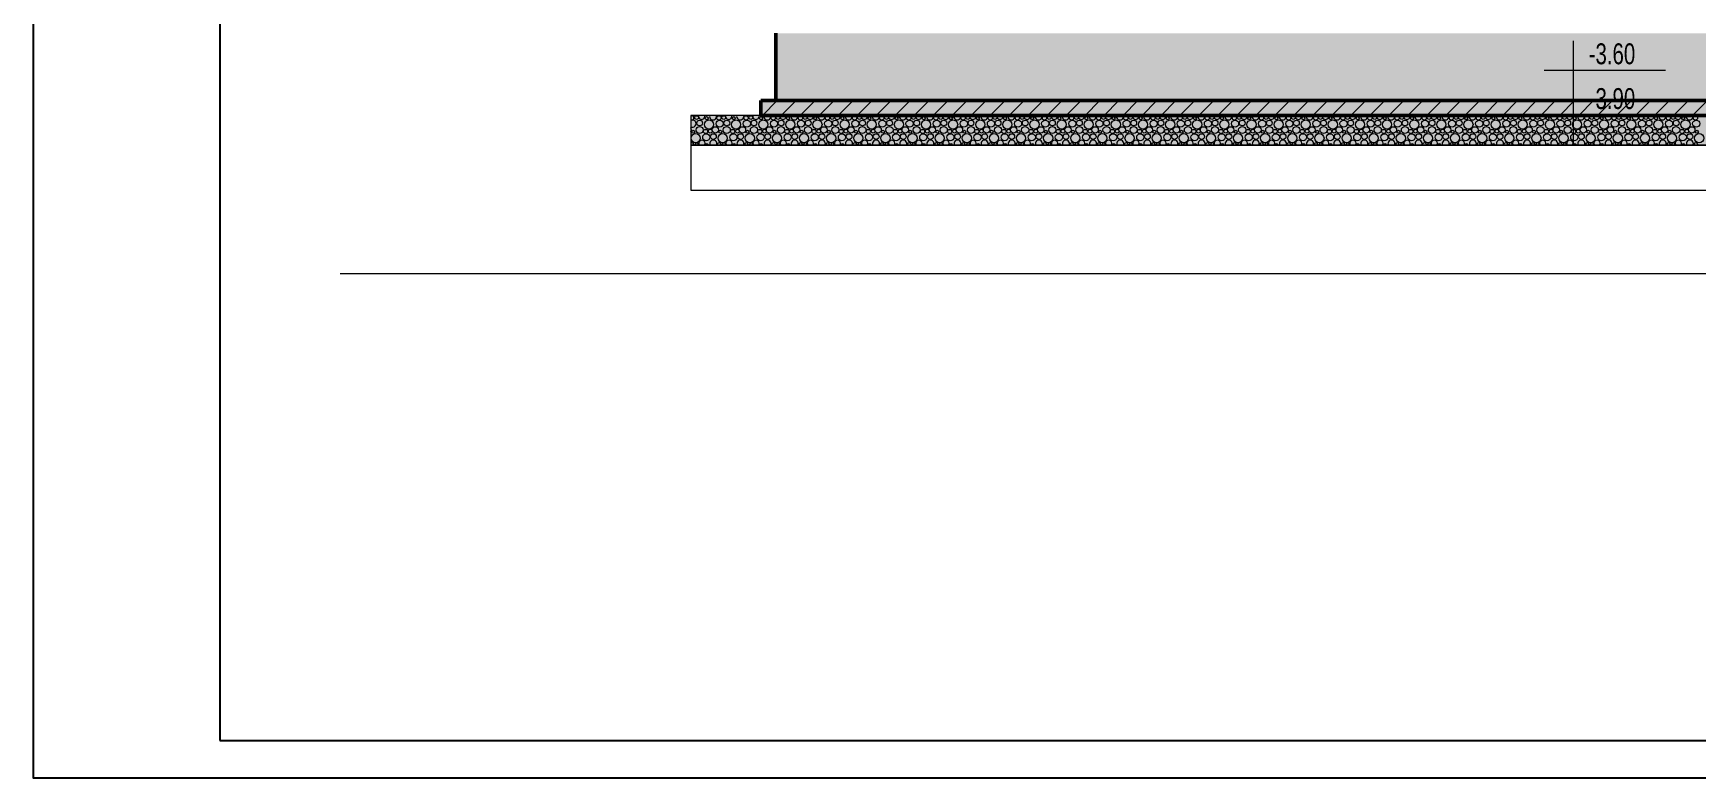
# Model space of a CAD drawing. Extents: x 1230 to 178568, y -18317 to 36108.
# Drawn here: x 133053 to 144205, y -18317 to -13330 of the extents above; entities that cross this region are included whole.
import ezdxf

# ---------------------------------------------------------------- set-up
doc = ezdxf.new("R2010")
doc.units = 0
doc.header["$LTSCALE"] = 5
doc.header["$MEASUREMENT"] = 0
for name, color, linetype in [('4 _ - Фрагмент - Чертежи.2D Elements', 7, 'Continuous'), ('A-Furniture', 7, 'Continuous'), ('Structural - Bearing', 7, 'Continuous')]:
    doc.layers.add(name, color=color, linetype=linetype)
doc.styles.add('ROM', font='ROMANS.SHX', dxfattribs={"width": 0.7})

# ---------------------------------------------------------------- blocks, each defined once
blk = doc.blocks.new('*X2')
at = {"layer": 'A-Furniture', "color": 253, "linetype": 'Continuous', "lineweight": 15, "ltscale": 0.01}
for centre, radius in [((8866, 14539), 25.1), ((8907, 14467), 38.4), ((9032, 14446), 61.2), ((9000, 14531), 20.7), ((9175, 14458), 47.7), ((9165, 14535), 28.6), ((9229, 14539), 25.1), ((9271, 14467), 38.4), ((9395, 14446), 61.2), ((9364, 14531), 20.7), ((9539, 14458), 47.7), ((9529, 14535), 28.6), ((9593, 14539), 25.1), ((9635, 14467), 38.4), ((9759, 14446), 61.2), ((9728, 14531), 20.7), ((9903, 14458), 47.7), ((9893, 14535), 28.6), ((9957, 14539), 25.1), ((9999, 14467), 38.4), ((10123, 14446), 61.2), ((10091, 14531), 20.7), ((10266, 14458), 47.7), ((10257, 14535), 28.6), ((10320, 14539), 25.1), ((10362, 14467), 38.4), ((10486, 14446), 61.2), ((10455, 14531), 20.7), ((10630, 14458), 47.7), ((10620, 14535), 28.6), ((10684, 14539), 25.1), ((10726, 14467), 38.4), ((10850, 14446), 61.2), ((10819, 14531), 20.7), ((10994, 14458), 47.7), ((10984, 14535), 28.6), ((11048, 14539), 25.1), ((11090, 14467), 38.4), ((11214, 14446), 61.2), ((11183, 14531), 20.7), ((11357, 14458), 47.7), ((11348, 14535), 28.6), ((11412, 14539), 25.1), ((11453, 14467), 38.4), ((11578, 14446), 61.2), ((11546, 14531), 20.7), ((11721, 14458), 47.7), ((11711, 14535), 28.6), ((11775, 14539), 25.1), ((11817, 14467), 38.4), ((11941, 14446), 61.2), ((11910, 14531), 20.7), ((12085, 14458), 47.7), ((12075, 14535), 28.6), ((12139, 14539), 25.1), ((12181, 14467), 38.4), ((12305, 14446), 61.2), ((12274, 14531), 20.7), ((12449, 14458), 47.7), ((12439, 14535), 28.6), ((12503, 14539), 25.1), ((12545, 14467), 38.4), ((12669, 14446), 61.2), ((12637, 14531), 20.7), ((12812, 14458), 47.7), ((12803, 14535), 28.6), ((12866, 14539), 25.1), ((12908, 14467), 38.4), ((13032, 14446), 61.2), ((13001, 14531), 20.7), ((13176, 14458), 47.7), ((13166, 14535), 28.6), ((13230, 14539), 25.1), ((13272, 14467), 38.4), ((13396, 14446), 61.2), ((13365, 14531), 20.7), ((13540, 14458), 47.7), ((13530, 14535), 28.6), ((13594, 14539), 25.1), ((13636, 14467), 38.4), ((13760, 14446), 61.2), ((13729, 14531), 20.7), ((13903, 14458), 47.7), ((13894, 14535), 28.6), ((13958, 14539), 25.1), ((13999, 14467), 38.4), ((14123, 14446), 61.2), ((14092, 14531), 20.7), ((14267, 14458), 47.7), ((14257, 14535), 28.6), ((14321, 14539), 25.1), ((14363, 14467), 38.4), ((14487, 14446), 61.2), ((14456, 14531), 20.7), ((14631, 14458), 47.7), ((14621, 14535), 28.6), ((14685, 14539), 25.1), ((14727, 14467), 38.4), ((14851, 14446), 61.2), ((14820, 14531), 20.7), ((14994, 14458), 47.7), ((14985, 14535), 28.6), ((15049, 14539), 25.1), ((15091, 14467), 38.4), ((15215, 14446), 61.2), ((15183, 14531), 20.7), ((15358, 14458), 47.7), ((15349, 14535), 28.6), ((15412, 14539), 25.1), ((15454, 14467), 38.4), ((15578, 14446), 61.2), ((15547, 14531), 20.7), ((15722, 14458), 47.7), ((15712, 14535), 28.6), ((15776, 14539), 25.1), ((15818, 14467), 38.4), ((15942, 14446), 61.2), ((15911, 14531), 20.7), ((16086, 14458), 47.7), ((16076, 14535), 28.6), ((16140, 14539), 25.1), ((16182, 14467), 38.4), ((16306, 14446), 61.2), ((16275, 14531), 20.7), ((16449, 14458), 47.7), ((16440, 14535), 28.6), ((16503, 14539), 25.1), ((16545, 14467), 38.4), ((16669, 14446), 61.2), ((16638, 14531), 20.7), ((16813, 14458), 47.7), ((16803, 14535), 28.6), ((16867, 14539), 25.1), ((16909, 14467), 38.4), ((17033, 14446), 61.2), ((17002, 14531), 20.7), ((17177, 14458), 47.7), ((17167, 14535), 28.6), ((17231, 14539), 25.1), ((17273, 14467), 38.4), ((17397, 14446), 61.2), ((17366, 14531), 20.7), ((17540, 14458), 47.7), ((17531, 14535), 28.6), ((17595, 14539), 25.1), ((17636, 14467), 38.4), ((17761, 14446), 61.2), ((17729, 14531), 20.7), ((17904, 14458), 47.7), ((17894, 14535), 28.6), ((17958, 14539), 25.1), ((18000, 14467), 38.4), ((18124, 14446), 61.2), ((18093, 14531), 20.7), ((18268, 14458), 47.7), ((18258, 14535), 28.6), ((18322, 14539), 25.1), ((18364, 14467), 38.4), ((18488, 14446), 61.2), ((18457, 14531), 20.7), ((18632, 14458), 47.7), ((18622, 14535), 28.6), ((18686, 14539), 25.1), ((18728, 14467), 38.4), ((18852, 14446), 61.2), ((18820, 14531), 20.7), ((18995, 14458), 47.7), ((18986, 14535), 28.6), ((19049, 14539), 25.1), ((19091, 14467), 38.4), ((19215, 14446), 61.2), ((19184, 14531), 20.7), ((19359, 14458), 47.7), ((19349, 14535), 28.6), ((19413, 14539), 25.1), ((19455, 14467), 38.4), ((19579, 14446), 61.2), ((19548, 14531), 20.7), ((19723, 14458), 47.7), ((19713, 14535), 28.6), ((19777, 14539), 25.1), ((19819, 14467), 38.4), ((19943, 14446), 61.2), ((19912, 14531), 20.7), ((20086, 14458), 47.7), ((20077, 14535), 28.6), ((20141, 14539), 25.1), ((20182, 14467), 38.4), ((20307, 14446), 61.2), ((20275, 14531), 20.7), ((20450, 14458), 47.7), ((20440, 14535), 28.6), ((20504, 14539), 25.1), ((20546, 14467), 38.4), ((20670, 14446), 61.2), ((20639, 14531), 20.7), ((20814, 14458), 47.7), ((20804, 14535), 28.6), ((20868, 14539), 25.1), ((20910, 14467), 38.4), ((21034, 14446), 61.2), ((21003, 14531), 20.7), ((21178, 14458), 47.7), ((21168, 14535), 28.6), ((21232, 14539), 25.1), ((21274, 14467), 38.4), ((21398, 14446), 61.2), ((21366, 14531), 20.7), ((21541, 14458), 47.7), ((21532, 14535), 28.6), ((21595, 14539), 25.1), ((21637, 14467), 38.4), ((21761, 14446), 61.2), ((21730, 14531), 20.7), ((21905, 14458), 47.7), ((21895, 14535), 28.6), ((21959, 14539), 25.1), ((22001, 14467), 38.4), ((22125, 14446), 61.2), ((22094, 14531), 20.7), ((22269, 14458), 47.7), ((22259, 14535), 28.6), ((8852, 14264), 61.2), ((8820, 14349), 20.7), ((8906, 14373), 47.3), ((8995, 14276), 47.7), ((8985, 14353), 28.6), ((9049, 14357), 25.1), ((9091, 14285), 38.4), ((9117, 14375), 42.6), ((9215, 14264), 61.2), ((9184, 14349), 20.7), ((9270, 14373), 47.3), ((9359, 14276), 47.7), ((9349, 14353), 28.6), ((9413, 14357), 25.1), ((9455, 14285), 38.4), ((9480, 14375), 42.6), ((9579, 14264), 61.2), ((9548, 14349), 20.7), ((9634, 14373), 47.3), ((9723, 14276), 47.7), ((9713, 14353), 28.6), ((9777, 14357), 25.1), ((9819, 14285), 38.4), ((9844, 14375), 42.6), ((9943, 14264), 61.2), ((9911, 14349), 20.7), ((9998, 14373), 47.3), ((10086, 14276), 47.7), ((10077, 14353), 28.6), ((10140, 14357), 25.1), ((10182, 14285), 38.4), ((10208, 14375), 42.6), ((10306, 14264), 61.2), ((10275, 14349), 20.7), ((10361, 14373), 47.3), ((10450, 14276), 47.7), ((10440, 14353), 28.6), ((10504, 14357), 25.1), ((10546, 14285), 38.4), ((10572, 14375), 42.6), ((10670, 14264), 61.2), ((10639, 14349), 20.7), ((10725, 14373), 47.3), ((10814, 14276), 47.7), ((10804, 14353), 28.6), ((10868, 14357), 25.1), ((10910, 14285), 38.4), ((10935, 14375), 42.6), ((11034, 14264), 61.2), ((11003, 14349), 20.7), ((11089, 14373), 47.3), ((11177, 14276), 47.7), ((11168, 14353), 28.6), ((11232, 14357), 25.1), ((11273, 14285), 38.4), ((11299, 14375), 42.6), ((11398, 14264), 61.2), ((11366, 14349), 20.7), ((11452, 14373), 47.3), ((11541, 14276), 47.7), ((11531, 14353), 28.6), ((11595, 14357), 25.1), ((11637, 14285), 38.4), ((11663, 14375), 42.6), ((11761, 14264), 61.2), ((11730, 14349), 20.7), ((11816, 14373), 47.3), ((11905, 14276), 47.7), ((11895, 14353), 28.6), ((11959, 14357), 25.1), ((12001, 14285), 38.4), ((12026, 14375), 42.6), ((12125, 14264), 61.2), ((12094, 14349), 20.7), ((12180, 14373), 47.3), ((12269, 14276), 47.7), ((12259, 14353), 28.6), ((12323, 14357), 25.1), ((12365, 14285), 38.4), ((12390, 14375), 42.6), ((12489, 14264), 61.2), ((12457, 14349), 20.7), ((12544, 14373), 47.3), ((12632, 14276), 47.7), ((12623, 14353), 28.6), ((12686, 14357), 25.1), ((12728, 14285), 38.4), ((12754, 14375), 42.6), ((12852, 14264), 61.2), ((12821, 14349), 20.7), ((12907, 14373), 47.3), ((12996, 14276), 47.7), ((12986, 14353), 28.6), ((13050, 14357), 25.1), ((13092, 14285), 38.4), ((13117, 14375), 42.6), ((13216, 14264), 61.2), ((13185, 14349), 20.7), ((13271, 14373), 47.3), ((13360, 14276), 47.7), ((13350, 14353), 28.6), ((13414, 14357), 25.1), ((13456, 14285), 38.4), ((13481, 14375), 42.6), ((13580, 14264), 61.2), ((13549, 14349), 20.7), ((13635, 14373), 47.3), ((13723, 14276), 47.7), ((13714, 14353), 28.6), ((13778, 14357), 25.1), ((13819, 14285), 38.4), ((13845, 14375), 42.6), ((13943, 14264), 61.2), ((13912, 14349), 20.7), ((13998, 14373), 47.3), ((14087, 14276), 47.7), ((14077, 14353), 28.6), ((14141, 14357), 25.1), ((14183, 14285), 38.4), ((14209, 14375), 42.6), ((14307, 14264), 61.2), ((14276, 14349), 20.7), ((14362, 14373), 47.3), ((14451, 14276), 47.7), ((14441, 14353), 28.6), ((14505, 14357), 25.1), ((14547, 14285), 38.4), ((14572, 14375), 42.6), ((14671, 14264), 61.2), ((14640, 14349), 20.7), ((14726, 14373), 47.3), ((14814, 14276), 47.7), ((14805, 14353), 28.6), ((14869, 14357), 25.1), ((14911, 14285), 38.4), ((14936, 14375), 42.6), ((15035, 14264), 61.2), ((15003, 14349), 20.7), ((15089, 14373), 47.3), ((15178, 14276), 47.7), ((15169, 14353), 28.6), ((15232, 14357), 25.1), ((15274, 14285), 38.4), ((15300, 14375), 42.6), ((15398, 14264), 61.2), ((15367, 14349), 20.7), ((15453, 14373), 47.3), ((15542, 14276), 47.7), ((15532, 14353), 28.6), ((15596, 14357), 25.1), ((15638, 14285), 38.4), ((15663, 14375), 42.6), ((15762, 14264), 61.2), ((15731, 14349), 20.7), ((15817, 14373), 47.3), ((15906, 14276), 47.7), ((15896, 14353), 28.6), ((15960, 14357), 25.1), ((16002, 14285), 38.4), ((16027, 14375), 42.6), ((16126, 14264), 61.2), ((16095, 14349), 20.7), ((16181, 14373), 47.3), ((16269, 14276), 47.7), ((16260, 14353), 28.6), ((16323, 14357), 25.1), ((16365, 14285), 38.4), ((16391, 14375), 42.6), ((16489, 14264), 61.2), ((16458, 14349), 20.7), ((16544, 14373), 47.3), ((16633, 14276), 47.7), ((16623, 14353), 28.6), ((16687, 14357), 25.1), ((16729, 14285), 38.4), ((16755, 14375), 42.6), ((16853, 14264), 61.2), ((16822, 14349), 20.7), ((16908, 14373), 47.3), ((16997, 14276), 47.7), ((16987, 14353), 28.6), ((17051, 14357), 25.1), ((17093, 14285), 38.4), ((17118, 14375), 42.6), ((17217, 14264), 61.2), ((17186, 14349), 20.7), ((17272, 14373), 47.3), ((17360, 14276), 47.7), ((17351, 14353), 28.6), ((17415, 14357), 25.1), ((17456, 14285), 38.4), ((17482, 14375), 42.6), ((17581, 14264), 61.2), ((17549, 14349), 20.7), ((17635, 14373), 47.3), ((17724, 14276), 47.7), ((17714, 14353), 28.6), ((17778, 14357), 25.1), ((17820, 14285), 38.4), ((17846, 14375), 42.6), ((17944, 14264), 61.2), ((17913, 14349), 20.7), ((17999, 14373), 47.3), ((18088, 14276), 47.7), ((18078, 14353), 28.6), ((18142, 14357), 25.1), ((18184, 14285), 38.4), ((18209, 14375), 42.6), ((18308, 14264), 61.2), ((18277, 14349), 20.7), ((18363, 14373), 47.3), ((18452, 14276), 47.7), ((18442, 14353), 28.6), ((18506, 14357), 25.1), ((18548, 14285), 38.4), ((18573, 14375), 42.6), ((18672, 14264), 61.2), ((18640, 14349), 20.7), ((18727, 14373), 47.3), ((18815, 14276), 47.7), ((18806, 14353), 28.6), ((18869, 14357), 25.1), ((18911, 14285), 38.4), ((18937, 14375), 42.6), ((19035, 14264), 61.2), ((19004, 14349), 20.7), ((19090, 14373), 47.3), ((19179, 14276), 47.7), ((19169, 14353), 28.6), ((19233, 14357), 25.1), ((19275, 14285), 38.4), ((19301, 14375), 42.6), ((19399, 14264), 61.2), ((19368, 14349), 20.7), ((19454, 14373), 47.3), ((19543, 14276), 47.7), ((19533, 14353), 28.6), ((19597, 14357), 25.1), ((19639, 14285), 38.4), ((19664, 14375), 42.6), ((19763, 14264), 61.2), ((19732, 14349), 20.7), ((19818, 14373), 47.3), ((19906, 14276), 47.7), ((19897, 14353), 28.6), ((19961, 14357), 25.1), ((20002, 14285), 38.4), ((20028, 14375), 42.6), ((20127, 14264), 61.2), ((20095, 14349), 20.7), ((20181, 14373), 47.3), ((20270, 14276), 47.7), ((20260, 14353), 28.6), ((20324, 14357), 25.1), ((20366, 14285), 38.4), ((20392, 14375), 42.6), ((20490, 14264), 61.2), ((20459, 14349), 20.7), ((20545, 14373), 47.3), ((20634, 14276), 47.7), ((20624, 14353), 28.6), ((20688, 14357), 25.1), ((20730, 14285), 38.4), ((20755, 14375), 42.6), ((20854, 14264), 61.2), ((20823, 14349), 20.7), ((20909, 14373), 47.3), ((20998, 14276), 47.7), ((20988, 14353), 28.6), ((21052, 14357), 25.1), ((21094, 14285), 38.4), ((21119, 14375), 42.6), ((21218, 14264), 61.2), ((21186, 14349), 20.7), ((21273, 14373), 47.3), ((21361, 14276), 47.7), ((21352, 14353), 28.6), ((21415, 14357), 25.1), ((21457, 14285), 38.4), ((21483, 14375), 42.6), ((21581, 14264), 61.2), ((21550, 14349), 20.7), ((21636, 14373), 47.3), ((21725, 14276), 47.7), ((21715, 14353), 28.6), ((21779, 14357), 25.1), ((21821, 14285), 38.4), ((21846, 14375), 42.6), ((21945, 14264), 61.2), ((21914, 14349), 20.7), ((22000, 14373), 47.3), ((22089, 14276), 47.7), ((22079, 14353), 28.6), ((22143, 14357), 25.1), ((22185, 14285), 38.4), ((22210, 14375), 42.6), ((22309, 14264), 61.2), ((22278, 14349), 20.7)]:
    blk.add_circle(centre, radius, dxfattribs=at)
for centre, radius, start, end in [((8802, 14535), 28.6, 236.4487, 123.5513), ((8811, 14458), 47.7, 237.7414, 122.2586), ((8848, 14628), 61.2, 254.3338, 285.6662), ((8933, 14557), 42.6, 163.6472, 16.3528), ((9086, 14555), 47.3, 162.599, 17.401), ((9212, 14628), 61.2, 254.3338, 285.6662), ((9297, 14557), 42.6, 163.6472, 16.3528), ((9450, 14555), 47.3, 162.599, 17.401), ((9575, 14628), 61.2, 254.3338, 285.6662), ((9660, 14557), 42.6, 163.6472, 16.3528), ((9814, 14555), 47.3, 162.599, 17.401), ((9939, 14628), 61.2, 254.3338, 285.6662), ((10024, 14557), 42.6, 163.6472, 16.3528), ((10178, 14555), 47.3, 162.599, 17.401), ((10303, 14628), 61.2, 254.3338, 285.6662), ((10388, 14557), 42.6, 163.6472, 16.3528), ((10541, 14555), 47.3, 162.599, 17.401), ((10666, 14628), 61.2, 254.3338, 285.6662), ((10752, 14557), 42.6, 163.6472, 16.3528), ((10905, 14555), 47.3, 162.599, 17.401), ((11030, 14628), 61.2, 254.3338, 285.6662), ((11115, 14557), 42.6, 163.6472, 16.3528), ((11269, 14555), 47.3, 162.599, 17.401), ((11394, 14628), 61.2, 254.3338, 285.6662), ((11479, 14557), 42.6, 163.6472, 16.3528), ((11632, 14555), 47.3, 162.599, 17.401), ((11758, 14628), 61.2, 254.3338, 285.6662), ((11843, 14557), 42.6, 163.6472, 16.3528), ((11996, 14555), 47.3, 162.599, 17.401), ((12121, 14628), 61.2, 254.3338, 285.6662), ((12206, 14557), 42.6, 163.6472, 16.3528), ((12360, 14555), 47.3, 162.599, 17.401), ((12485, 14628), 61.2, 254.3338, 285.6662), ((12570, 14557), 42.6, 163.6472, 16.3528), ((12724, 14555), 47.3, 162.599, 17.401), ((12849, 14628), 61.2, 254.3338, 285.6662), ((12934, 14557), 42.6, 163.6472, 16.3528), ((13087, 14555), 47.3, 162.599, 17.401), ((13212, 14628), 61.2, 254.3338, 285.6662), ((13297, 14557), 42.6, 163.6472, 16.3528), ((13451, 14555), 47.3, 162.599, 17.401), ((13576, 14628), 61.2, 254.3338, 285.6662), ((13661, 14557), 42.6, 163.6472, 16.3528), ((13815, 14555), 47.3, 162.599, 17.401), ((13940, 14628), 61.2, 254.3338, 285.6662), ((14025, 14557), 42.6, 163.6472, 16.3528), ((14178, 14555), 47.3, 162.599, 17.401), ((14303, 14628), 61.2, 254.3338, 285.6662), ((14389, 14557), 42.6, 163.6472, 16.3528), ((14542, 14555), 47.3, 162.599, 17.401), ((14667, 14628), 61.2, 254.3338, 285.6662), ((14752, 14557), 42.6, 163.6472, 16.3528), ((14906, 14555), 47.3, 162.599, 17.401), ((15031, 14628), 61.2, 254.3338, 285.6662), ((15116, 14557), 42.6, 163.6472, 16.3528), ((15269, 14555), 47.3, 162.599, 17.401), ((15395, 14628), 61.2, 254.3338, 285.6662), ((15480, 14557), 42.6, 163.6472, 16.3528), ((15633, 14555), 47.3, 162.599, 17.401), ((15758, 14628), 61.2, 254.3338, 285.6662), ((15843, 14557), 42.6, 163.6472, 16.3528), ((15997, 14555), 47.3, 162.599, 17.401), ((16122, 14628), 61.2, 254.3338, 285.6662), ((16207, 14557), 42.6, 163.6472, 16.3528), ((16361, 14555), 47.3, 162.599, 17.401), ((16486, 14628), 61.2, 254.3338, 285.6662), ((16571, 14557), 42.6, 163.6472, 16.3528), ((16724, 14555), 47.3, 162.599, 17.401), ((16849, 14628), 61.2, 254.3338, 285.6662), ((16935, 14557), 42.6, 163.6472, 16.3528), ((17088, 14555), 47.3, 162.599, 17.401), ((17213, 14628), 61.2, 254.3338, 285.6662), ((17298, 14557), 42.6, 163.6472, 16.3528), ((17452, 14555), 47.3, 162.599, 17.401), ((17577, 14628), 61.2, 254.3338, 285.6662), ((17662, 14557), 42.6, 163.6472, 16.3528), ((17815, 14555), 47.3, 162.599, 17.401), ((17941, 14628), 61.2, 254.3338, 285.6662), ((18026, 14557), 42.6, 163.6472, 16.3528), ((18179, 14555), 47.3, 162.599, 17.401), ((18304, 14628), 61.2, 254.3338, 285.6662), ((18389, 14557), 42.6, 163.6472, 16.3528), ((18543, 14555), 47.3, 162.599, 17.401), ((18668, 14628), 61.2, 254.3338, 285.6662), ((18753, 14557), 42.6, 163.6472, 16.3528), ((18907, 14555), 47.3, 162.599, 17.401), ((19032, 14628), 61.2, 254.3338, 285.6662), ((19117, 14557), 42.6, 163.6472, 16.3528), ((19270, 14555), 47.3, 162.599, 17.401), ((19395, 14628), 61.2, 254.3338, 285.6662), ((19481, 14557), 42.6, 163.6472, 16.3528), ((19634, 14555), 47.3, 162.599, 17.401), ((19759, 14628), 61.2, 254.3338, 285.6662), ((19844, 14557), 42.6, 163.6472, 16.3528), ((19998, 14555), 47.3, 162.599, 17.401), ((20123, 14628), 61.2, 254.3338, 285.6662), ((20208, 14557), 42.6, 163.6472, 16.3528), ((20361, 14555), 47.3, 162.599, 17.401), ((20487, 14628), 61.2, 254.3338, 285.6662), ((20572, 14557), 42.6, 163.6472, 16.3528), ((20725, 14555), 47.3, 162.599, 17.401), ((20850, 14628), 61.2, 254.3338, 285.6662), ((20935, 14557), 42.6, 163.6472, 16.3528), ((21089, 14555), 47.3, 162.599, 17.401), ((21214, 14628), 61.2, 254.3338, 285.6662), ((21299, 14557), 42.6, 163.6472, 16.3528), ((21453, 14555), 47.3, 162.599, 17.401), ((21578, 14628), 61.2, 254.3338, 285.6662), ((21663, 14557), 42.6, 163.6472, 16.3528), ((21816, 14555), 47.3, 162.599, 17.401), ((21941, 14628), 61.2, 254.3338, 285.6662), ((22026, 14557), 42.6, 163.6472, 16.3528), ((22180, 14555), 47.3, 162.599, 17.401), ((8753, 14375), 42.6, 320.8511, 39.1489), ((8805, 14171), 28.6, 354.4772, 133.0294), ((8869, 14175), 25.1, 345.4542, 194.5458), ((8937, 14193), 42.6, 325.6213, 214.3787), ((9004, 14167), 20.7, 3.8659, 176.1341), ((9090, 14191), 47.3, 332.4801, 207.5199), ((9169, 14171), 28.6, 354.4772, 185.5228), ((9233, 14175), 25.1, 345.4542, 194.5458), ((9300, 14193), 42.6, 325.6213, 214.3787), ((9368, 14167), 20.7, 3.8659, 176.1341), ((9454, 14191), 47.3, 332.4801, 207.5199), ((9533, 14171), 28.6, 354.4772, 185.5228), ((9597, 14175), 25.1, 345.4542, 194.5458), ((9664, 14193), 42.6, 325.6213, 214.3787), ((9731, 14167), 20.7, 3.8659, 176.1341), ((9818, 14191), 47.3, 332.4801, 207.5199), ((9897, 14171), 28.6, 354.4772, 185.5228), ((9960, 14175), 25.1, 345.4542, 194.5458), ((10028, 14193), 42.6, 325.6213, 214.3787), ((10095, 14167), 20.7, 3.8659, 176.1341), ((10181, 14191), 47.3, 332.4801, 207.5199), ((10260, 14171), 28.6, 354.4772, 185.5228), ((10324, 14175), 25.1, 345.4542, 194.5458), ((10392, 14193), 42.6, 325.6213, 214.3787), ((10459, 14167), 20.7, 3.8659, 176.1341), ((10545, 14191), 47.3, 332.4801, 207.5199), ((10624, 14171), 28.6, 354.4772, 185.5228), ((10688, 14175), 25.1, 345.4542, 194.5458), ((10755, 14193), 42.6, 325.6213, 214.3787), ((10823, 14167), 20.7, 3.8659, 176.1341), ((10909, 14191), 47.3, 332.4801, 207.5199), ((10988, 14171), 28.6, 354.4772, 185.5228), ((11052, 14175), 25.1, 345.4542, 194.5458), ((11119, 14193), 42.6, 325.6213, 214.3787), ((11186, 14167), 20.7, 3.8659, 176.1341), ((11272, 14191), 47.3, 332.4801, 207.5199), ((11351, 14171), 28.6, 354.4772, 185.5228), ((11415, 14175), 25.1, 345.4542, 194.5458), ((11483, 14193), 42.6, 325.6213, 214.3787), ((11550, 14167), 20.7, 3.8659, 176.1341), ((11636, 14191), 47.3, 332.4801, 207.5199), ((11715, 14171), 28.6, 354.4772, 185.5228), ((11779, 14175), 25.1, 345.4542, 194.5458), ((11846, 14193), 42.6, 325.6213, 214.3787), ((11914, 14167), 20.7, 3.8659, 176.1341), ((12000, 14191), 47.3, 332.4801, 207.5199), ((12079, 14171), 28.6, 354.4772, 185.5228), ((12143, 14175), 25.1, 345.4542, 194.5458), ((12210, 14193), 42.6, 325.6213, 214.3787), ((12277, 14167), 20.7, 3.8659, 176.1341), ((12364, 14191), 47.3, 332.4801, 207.5199), ((12443, 14171), 28.6, 354.4772, 185.5228), ((12506, 14175), 25.1, 345.4542, 194.5458), ((12574, 14193), 42.6, 325.6213, 214.3787), ((12641, 14167), 20.7, 3.8659, 176.1341), ((12727, 14191), 47.3, 332.4801, 207.5199), ((12806, 14171), 28.6, 354.4772, 185.5228), ((12870, 14175), 25.1, 345.4542, 194.5458), ((12937, 14193), 42.6, 325.6213, 214.3787), ((13005, 14167), 20.7, 3.8659, 176.1341), ((13091, 14191), 47.3, 332.4801, 207.5199), ((13170, 14171), 28.6, 354.4772, 185.5228), ((13234, 14175), 25.1, 345.4542, 194.5458), ((13301, 14193), 42.6, 325.6213, 214.3787), ((13369, 14167), 20.7, 3.8659, 176.1341), ((13455, 14191), 47.3, 332.4801, 207.5199), ((13534, 14171), 28.6, 354.4772, 185.5228), ((13598, 14175), 25.1, 345.4542, 194.5458), ((13665, 14193), 42.6, 325.6213, 214.3787), ((13732, 14167), 20.7, 3.8659, 176.1341), ((13818, 14191), 47.3, 332.4801, 207.5199), ((13897, 14171), 28.6, 354.4772, 185.5228), ((13961, 14175), 25.1, 345.4542, 194.5458), ((14029, 14193), 42.6, 325.6213, 214.3787), ((14096, 14167), 20.7, 3.8659, 176.1341), ((14182, 14191), 47.3, 332.4801, 207.5199), ((14261, 14171), 28.6, 354.4772, 185.5228), ((14325, 14175), 25.1, 345.4542, 194.5458), ((14392, 14193), 42.6, 325.6213, 214.3787), ((14460, 14167), 20.7, 3.8659, 176.1341), ((14546, 14191), 47.3, 332.4801, 207.5199), ((14625, 14171), 28.6, 354.4772, 185.5228), ((14689, 14175), 25.1, 345.4542, 194.5458), ((14756, 14193), 42.6, 325.6213, 214.3787), ((14823, 14167), 20.7, 3.8659, 176.1341), ((14909, 14191), 47.3, 332.4801, 207.5199), ((14989, 14171), 28.6, 354.4772, 185.5228), ((15052, 14175), 25.1, 345.4542, 194.5458), ((15120, 14193), 42.6, 325.6213, 214.3787), ((15187, 14167), 20.7, 3.8659, 176.1341), ((15273, 14191), 47.3, 332.4801, 207.5199), ((15352, 14171), 28.6, 354.4772, 185.5228), ((15416, 14175), 25.1, 345.4542, 194.5458), ((15483, 14193), 42.6, 325.6213, 214.3787), ((15551, 14167), 20.7, 3.8659, 176.1341), ((15637, 14191), 47.3, 332.4801, 207.5199), ((15716, 14171), 28.6, 354.4772, 185.5228), ((15780, 14175), 25.1, 345.4542, 194.5458), ((15847, 14193), 42.6, 325.6213, 214.3787), ((15915, 14167), 20.7, 3.8659, 176.1341), ((16001, 14191), 47.3, 332.4801, 207.5199), ((16080, 14171), 28.6, 354.4772, 185.5228), ((16143, 14175), 25.1, 345.4542, 194.5458), ((16211, 14193), 42.6, 325.6213, 214.3787), ((16278, 14167), 20.7, 3.8659, 176.1341), ((16364, 14191), 47.3, 332.4801, 207.5199), ((16443, 14171), 28.6, 354.4772, 185.5228), ((16507, 14175), 25.1, 345.4542, 194.5458), ((16575, 14193), 42.6, 325.6213, 214.3787), ((16642, 14167), 20.7, 3.8659, 176.1341), ((16728, 14191), 47.3, 332.4801, 207.5199), ((16807, 14171), 28.6, 354.4772, 185.5228), ((16871, 14175), 25.1, 345.4542, 194.5458), ((16938, 14193), 42.6, 325.6213, 214.3787), ((17006, 14167), 20.7, 3.8659, 176.1341), ((17092, 14191), 47.3, 332.4801, 207.5199), ((17171, 14171), 28.6, 354.4772, 185.5228), ((17235, 14175), 25.1, 345.4542, 194.5458), ((17302, 14193), 42.6, 325.6213, 214.3787), ((17369, 14167), 20.7, 3.8659, 176.1341), ((17455, 14191), 47.3, 332.4801, 207.5199), ((17534, 14171), 28.6, 354.4772, 185.5228), ((17598, 14175), 25.1, 345.4542, 194.5458), ((17666, 14193), 42.6, 325.6213, 214.3787), ((17733, 14167), 20.7, 3.8659, 176.1341), ((17819, 14191), 47.3, 332.4801, 207.5199), ((17898, 14171), 28.6, 354.4772, 185.5228), ((17962, 14175), 25.1, 345.4542, 194.5458), ((18029, 14193), 42.6, 325.6213, 214.3787), ((18097, 14167), 20.7, 3.8659, 176.1341), ((18183, 14191), 47.3, 332.4801, 207.5199), ((18262, 14171), 28.6, 354.4772, 185.5228), ((18326, 14175), 25.1, 345.4542, 194.5458), ((18393, 14193), 42.6, 325.6213, 214.3787), ((18460, 14167), 20.7, 3.8659, 176.1341), ((18547, 14191), 47.3, 332.4801, 207.5199), ((18626, 14171), 28.6, 354.4772, 185.5228), ((18689, 14175), 25.1, 345.4542, 194.5458), ((18757, 14193), 42.6, 325.6213, 214.3787), ((18824, 14167), 20.7, 3.8659, 176.1341), ((18910, 14191), 47.3, 332.4801, 207.5199), ((18989, 14171), 28.6, 354.4772, 185.5228), ((19053, 14175), 25.1, 345.4542, 194.5458), ((19121, 14193), 42.6, 325.6213, 214.3787), ((19188, 14167), 20.7, 3.8659, 176.1341), ((19274, 14191), 47.3, 332.4801, 207.5199), ((19353, 14171), 28.6, 354.4772, 185.5228), ((19417, 14175), 25.1, 345.4542, 194.5458), ((19484, 14193), 42.6, 325.6213, 214.3787), ((19552, 14167), 20.7, 3.8659, 176.1341), ((19638, 14191), 47.3, 332.4801, 207.5199), ((19717, 14171), 28.6, 354.4772, 185.5228), ((19781, 14175), 25.1, 345.4542, 194.5458), ((19848, 14193), 42.6, 325.6213, 214.3787), ((19915, 14167), 20.7, 3.8659, 176.1341), ((20001, 14191), 47.3, 332.4801, 207.5199), ((20080, 14171), 28.6, 354.4772, 185.5228), ((20144, 14175), 25.1, 345.4542, 194.5458), ((20212, 14193), 42.6, 325.6213, 214.3787), ((20279, 14167), 20.7, 3.8659, 176.1341), ((20365, 14191), 47.3, 332.4801, 207.5199), ((20444, 14171), 28.6, 354.4772, 185.5228), ((20508, 14175), 25.1, 345.4542, 194.5458), ((20575, 14193), 42.6, 325.6213, 214.3787), ((20643, 14167), 20.7, 3.8659, 176.1341), ((20729, 14191), 47.3, 332.4801, 207.5199), ((20808, 14171), 28.6, 354.4772, 185.5228), ((20872, 14175), 25.1, 345.4542, 194.5458), ((20939, 14193), 42.6, 325.6213, 214.3787), ((21006, 14167), 20.7, 3.8659, 176.1341), ((21093, 14191), 47.3, 332.4801, 207.5199), ((21172, 14171), 28.6, 354.4772, 185.5228), ((21235, 14175), 25.1, 345.4542, 194.5458), ((21303, 14193), 42.6, 325.6213, 214.3787), ((21370, 14167), 20.7, 3.8659, 176.1341), ((21456, 14191), 47.3, 332.4801, 207.5199), ((21535, 14171), 28.6, 354.4772, 185.5228), ((21599, 14175), 25.1, 345.4542, 194.5458), ((21666, 14193), 42.6, 325.6213, 214.3787), ((21734, 14167), 20.7, 3.8659, 176.1341), ((21820, 14191), 47.3, 332.4801, 207.5199), ((21899, 14171), 28.6, 354.4772, 185.5228), ((21963, 14175), 25.1, 345.4542, 194.5458), ((22030, 14193), 42.6, 325.6213, 214.3787), ((22098, 14167), 20.7, 3.8659, 176.1341), ((22184, 14191), 47.3, 332.4801, 207.5199), ((22263, 14171), 28.6, 354.4772, 185.5228)]:
    blk.add_arc(centre, radius, start, end, dxfattribs=at)

msp = doc.modelspace()

# ---------------------------------------------------------------- hatches: boundary and pattern name
h = msp.add_hatch(color=0)
h.dxf.hatch_style = 2
h.paths.add_polyline_path([(143379.2, -13780.4), (143182.3, -13577.2), (143379.2, -13577.2)])
at = {"linetype": 'Continuous', "lineweight": 15}
msp.add_hatch(color=9, dxfattribs=at).paths.add_polyline_path([(137930.1, -13780.4), (137930.1, -13880.4), (150130.1, -13880.4), (150130.1, -13780.4)])
at = {"linetype": 'Continuous', "lineweight": 15, "true_color": 0x3e3e3e}
h = msp.add_hatch(dxfattribs=at)
h.set_pattern_fill('MASONRY_BLOCK_0001', color=250, scale=0.5, style=0, pattern_type=2)
h.set_pattern_definition([(45, (142913.35, -10180.42), (-63.6396, 63.6396), [])])
h.paths.add_polyline_path([(137930.1, -13780.4), (137930.1, -13880.4), (150130.1, -13880.4), (150130.1, -13780.4)])
h = msp.add_hatch(color=0)
h.dxf.hatch_style = 2
h.paths.add_polyline_path([(143379.2, -14080.4), (143182.3, -13877.2), (143379.2, -13877.2)])
at = {"layer": 'A-Furniture', "linetype": 'Continuous', "lineweight": 0, "true_color": 0xdedede}
msp.add_hatch(color=254, dxfattribs=at).paths.add_polyline_path([(137460.1, -14080.4), (150130.1, -14080.4), (150130.1, -13880.4), (137460.1, -13880.4)])
at = {"layer": 'Structural - Bearing', "linetype": 'Continuous', "lineweight": 15}
msp.add_hatch(color=9, dxfattribs=at).paths.add_polyline_path([(150030.1, -13780.4), (150030.1, -13330.4), (138030.1, -13330.4), (138030.1, -13780.4)])
at = {"layer": 'Structural - Bearing', "linetype": 'Continuous', "lineweight": 13, "true_color": 0x2b2b2b}
h = msp.add_hatch(dxfattribs=at)
h.set_pattern_fill('1_СТОМАНОБЕТОН_0001', color=250, scale=0.5, style=0, pattern_type=2)
h.set_pattern_definition([(45, (142913.35, -10180.42), (-70.7107, 70.7107), []), (45, (142877.99, -10145.07), (-70.7107, 70.7107), [75, -25])])
h.paths.add_polyline_path([(150030.1, -13780.4), (150030.1, -13330.4), (138030.1, -13330.4), (138030.1, -13780.4)])

# ---------------------------------------------------------------- linework, layer by layer
at = {"color": 0, "lineweight": 5}
for points in [[(143379.2, -13780.4), (143379.2, -13380.4)], [(143182.3, -13577.2), (143379.2, -13577.2)], [(143379.2, -13577.2), (143995.1, -13577.2)], [(143379.2, -14080.4), (143379.2, -13680.4)], [(143182.3, -13877.2), (143379.2, -13877.2)], [(143379.2, -13877.2), (143995.1, -13877.2)]]:
    msp.add_lwpolyline(points, dxfattribs=at)
at = {"color": 7, "linetype": 'Continuous', "lineweight": 50, "ltscale": 0.01, "flags": 128}
msp.add_lwpolyline([(137930.1, -13780.4), (150130.1, -13780.4), (150130.1, -13880.4), (137930.1, -13880.4)], close=True, dxfattribs=at)
at = {"layer": '4 _ - Фрагмент - Чертежи.2D Elements', "color": 7, "linetype": 'Continuous', "lineweight": 25, "ltscale": 0.01}
msp.add_lwpolyline([(154052.7, -3467.1), (133052.7, -3467.1), (133052.7, -18317.1), (154052.7, -18317.1)], close=True, dxfattribs=at)
at = {"layer": '4 _ - Фрагмент - Чертежи.2D Elements', "linetype": 'Continuous', "lineweight": 25, "ltscale": 0.01}
msp.add_lwpolyline([(134302.7, -18067.1), (153802.7, -18067.1), (153802.7, -3717.1), (134302.7, -3717.1)], close=True, dxfattribs=at)
at = {"layer": 'A-Furniture', "color": 250, "linetype": 'Continuous', "lineweight": 20, "ltscale": 0.01, "true_color": 0x3e3e3e, "flags": 128}
msp.add_lwpolyline([(137460.1, -14080.4), (150130.1, -14080.4), (150130.1, -13880.4), (137460.1, -13880.4)], close=True, dxfattribs=at)
at = {"layer": 'A-Furniture', "color": 253, "linetype": 'Continuous', "lineweight": 15, "ltscale": 0.01, "flags": 128}
msp.add_lwpolyline([(137460.1, -14380.4), (150130.1, -14380.4), (150130.1, -14080.4), (137460.1, -14080.4)], close=True, dxfattribs=at)
at = {"layer": 'A-Furniture', "color": 250, "linetype": 'Continuous', "lineweight": 15, "ltscale": 0.01, "true_color": 0x3e3e3e, "flags": 128}
msp.add_lwpolyline([(135109.6, -14940.4), (152729.4, -14940.4)], dxfattribs=at)
at = {"layer": 'Structural - Bearing', "color": 7, "linetype": 'Continuous', "lineweight": 50, "ltscale": 0.01}
for p in [(138030.1, -13330.4), (150030.1, -13780.4)]:
    msp.add_line(p, (138030.1, -13780.4), dxfattribs=at)

# ---------------------------------------------------------------- block references
at = {"color": 251, "linetype": 'Continuous', "lineweight": 20, "ltscale": 0.01, "true_color": 0x4e4e4e, "xscale": 0.4999999716436282, "yscale": 0.4999999716436282, "zscale": 0.4999999716436282}
msp.add_blockref('*X2', (133067.1, -21164.7), dxfattribs=at)

# ---------------------------------------------------------------- texts
at = {"color": 0, "char_height": 140, "attachment_point": 1, "style": 'ROM'}
for s, insert in [('{\\fHelvetica|b0|i0|c0|p1;-3.60}', (143480.8, -13397.8)), ('{\\fHelvetica|b0|i0|c0|p1;-3.90}', (143480.8, -13697.8))]:
    msp.add_mtext(s, dxfattribs=dict(at, insert=insert))

doc.saveas('drawing.dxf')
